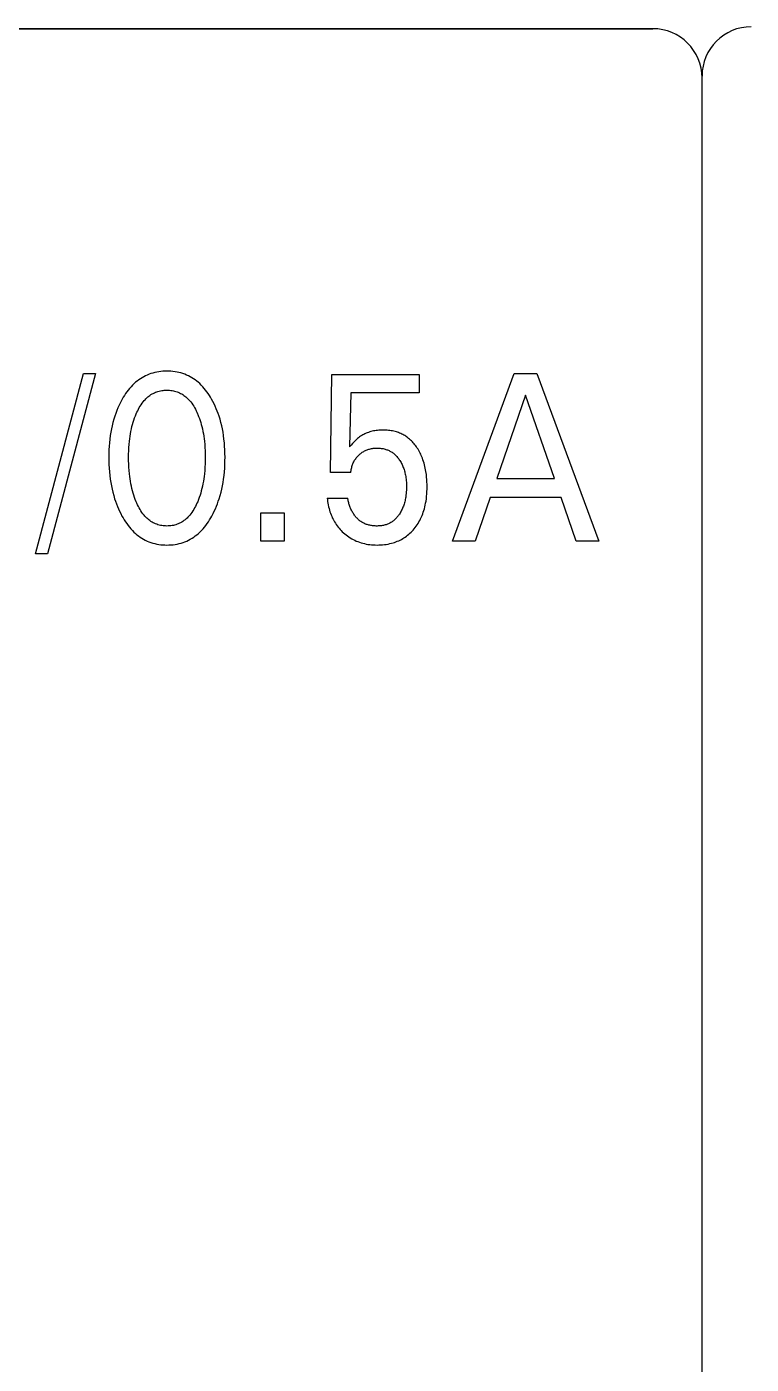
# Model space of a CAD drawing. Extents: x 10 to 879, y 6 to 221.
# Drawn here: x 735.36 to 740.74, y 183.72 to 193.64 of the extents above; entities that cross this region are included whole.
import ezdxf

# ---------------------------------------------------------------- set-up
doc = ezdxf.new("R2010")
doc.units = 0
doc.header["$LTSCALE"] = 5
doc.header["$MEASUREMENT"] = 0
doc.layers.get('0').update_dxf_attribs({"linetype": 'CONTINUOUS'})

msp = doc.modelspace()

# ---------------------------------------------------------------- linework, layer by layer
at = {"color": 7, "linetype": 'Continuous'}
for p, q in [((729.7795, 193.6239), (740.0092, 193.6239)), ((740.0092, 193.6239), (729.7795, 193.6239)), ((740.3743, 97.552), (740.3743, 193.2728)), ((740.3743, 133.2829), (740.3743, 193.2728)), ((740.3746, 97.5377), (740.3746, 193.2585)), ((740.3746, 133.2686), (740.3746, 193.2585)), ((736.3007, 191.0712), (736.2864, 191.0669)), ((736.3152, 191.075), (736.3007, 191.0712)), ((736.3299, 191.0781), (736.3152, 191.075)), ((736.3447, 191.0806), (736.3299, 191.0781)), ((736.3596, 191.0825), (736.3447, 191.0806)), ((736.3746, 191.0839), (736.3596, 191.0825)), ((736.3896, 191.0847), (736.3746, 191.0839)), ((736.4046, 191.085), (736.3896, 191.0847)), ((736.4197, 191.0847), (736.4046, 191.085)), ((736.4348, 191.0839), (736.4197, 191.0847)), ((736.4498, 191.0825), (736.4348, 191.0839)), ((736.4648, 191.0806), (736.4498, 191.0825)), ((736.4796, 191.0781), (736.4648, 191.0806)), ((736.4943, 191.075), (736.4796, 191.0781)), ((736.5088, 191.0713), (736.4943, 191.075)), ((736.5232, 191.0669), (736.5088, 191.0713)), ((735.4293, 189.731), (735.785, 191.0665)), ((735.8754, 191.0665), (735.5196, 189.731)), ((735.785, 191.0665), (735.8754, 191.0665)), ((736.1499, 190.9814), (736.1387, 190.9696)), ((736.1617, 190.9926), (736.1499, 190.9814)), ((736.1726, 191.0023), (736.1617, 190.9926)), ((736.1839, 191.0115), (736.1726, 191.0023)), ((736.1956, 191.0203), (736.1839, 191.0115)), ((736.2076, 191.0285), (736.1956, 191.0203)), ((736.22, 191.0363), (736.2076, 191.0285)), ((736.2327, 191.0436), (736.22, 191.0363)), ((736.2456, 191.0503), (736.2327, 191.0436)), ((736.2589, 191.0564), (736.2456, 191.0503)), ((736.2723, 191.0619), (736.2589, 191.0564)), ((736.2864, 191.0669), (736.2723, 191.0619)), ((736.5373, 191.0619), (736.5232, 191.0669)), ((736.5508, 191.0564), (736.5373, 191.0619)), ((736.564, 191.0503), (736.5508, 191.0564)), ((736.577, 191.0436), (736.564, 191.0503)), ((736.5897, 191.0363), (736.577, 191.0436)), ((736.602, 191.0286), (736.5897, 191.0363)), ((736.6141, 191.0203), (736.602, 191.0286)), ((736.6257, 191.0115), (736.6141, 191.0203)), ((736.6371, 191.0023), (736.6257, 191.0115)), ((736.648, 190.9926), (736.6371, 191.0023)), ((736.6597, 190.9814), (736.648, 190.9926)), ((736.6709, 190.9696), (736.6597, 190.9814)), ((737.6193, 190.3331), (737.6288, 191.0594)), ((737.6288, 191.0594), (738.2761, 191.0594)), ((738.2761, 191.0594), (738.2761, 190.9238)), ((738.5225, 189.8243), (738.9813, 191.0665)), ((738.9813, 191.0665), (739.1492, 191.0665)), ((739.1492, 191.0665), (739.608, 189.8243)), ((736.0697, 190.872), (736.0594, 190.8526)), ((736.0727, 190.8772), (736.0697, 190.872)), ((736.0809, 190.8912), (736.0727, 190.8772)), ((736.0894, 190.9051), (736.0809, 190.8912)), ((736.0984, 190.9186), (736.0894, 190.9051)), ((736.1078, 190.9319), (736.0984, 190.9186)), ((736.1177, 190.9449), (736.1078, 190.9319)), ((736.1279, 190.9574), (736.1177, 190.9449)), ((736.1387, 190.9696), (736.1279, 190.9574)), ((736.236, 190.8662), (736.2424, 190.8734)), ((736.2424, 190.8734), (736.2492, 190.8803)), ((736.2492, 190.8803), (736.2562, 190.887)), ((736.2562, 190.887), (736.2634, 190.8934)), ((736.2634, 190.8934), (736.2709, 190.8995)), ((736.2709, 190.8995), (736.2786, 190.9052)), ((736.2786, 190.9052), (736.2866, 190.9107)), ((736.2866, 190.9107), (736.2948, 190.9157)), ((736.2948, 190.9157), (736.3032, 190.9204)), ((736.3032, 190.9204), (736.3118, 190.9246)), ((736.3118, 190.9246), (736.3205, 190.9284)), ((736.3205, 190.9284), (736.3294, 190.9318)), ((736.3294, 190.9318), (736.3385, 190.9347)), ((736.3385, 190.9347), (736.3477, 190.9372)), ((736.3477, 190.9372), (736.357, 190.9394)), ((736.357, 190.9394), (736.3664, 190.9411)), ((736.3664, 190.9411), (736.3759, 190.9424)), ((736.3759, 190.9424), (736.3854, 190.9434)), ((736.3854, 190.9434), (736.395, 190.9439)), ((736.395, 190.9439), (736.4046, 190.9441)), ((736.4046, 190.9441), (736.4143, 190.9439)), ((736.4143, 190.9439), (736.4238, 190.9434)), ((736.4238, 190.9434), (736.4334, 190.9424)), ((736.4334, 190.9424), (736.4429, 190.9411)), ((736.4429, 190.9411), (736.4523, 190.9394)), ((736.4523, 190.9394), (736.4616, 190.9372)), ((736.4616, 190.9372), (736.4708, 190.9347)), ((736.4708, 190.9347), (736.4799, 190.9318)), ((736.4799, 190.9318), (736.4888, 190.9284)), ((736.4888, 190.9284), (736.4975, 190.9246)), ((736.4975, 190.9246), (736.5061, 190.9204)), ((736.5061, 190.9204), (736.5145, 190.9157)), ((736.5145, 190.9157), (736.5227, 190.9107)), ((736.5227, 190.9107), (736.5307, 190.9052)), ((736.5307, 190.9052), (736.5384, 190.8995)), ((736.5384, 190.8995), (736.5459, 190.8934)), ((736.5459, 190.8934), (736.5531, 190.887)), ((736.5531, 190.887), (736.5601, 190.8803)), ((736.5601, 190.8803), (736.5668, 190.8734)), ((736.5668, 190.8734), (736.5733, 190.8662)), ((736.6816, 190.9574), (736.6709, 190.9696)), ((736.6918, 190.9449), (736.6816, 190.9574)), ((736.7016, 190.9319), (736.6918, 190.9449)), ((736.711, 190.9186), (736.7016, 190.9319)), ((736.7199, 190.9051), (736.711, 190.9186)), ((736.7285, 190.8912), (736.7199, 190.9051)), ((736.7366, 190.8772), (736.7285, 190.8912)), ((736.746, 190.8599), (736.7366, 190.8772)), ((737.769, 190.9238), (737.7603, 190.5242)), ((738.2761, 190.9238), (737.769, 190.9238)), ((739.066, 190.9062), (738.8521, 190.2891)), ((739.2808, 190.2891), (739.066, 190.9062)), ((736.0247, 190.772), (736.0176, 190.7512)), ((736.0325, 190.7925), (736.0247, 190.772)), ((736.0408, 190.8128), (736.0325, 190.7925)), ((736.0498, 190.8328), (736.0408, 190.8128)), ((736.0594, 190.8526), (736.0498, 190.8328)), ((736.1772, 190.7689), (736.1824, 190.7805)), ((736.1824, 190.7805), (736.1878, 190.792)), ((736.1878, 190.792), (736.1936, 190.8033)), ((736.1936, 190.8033), (736.1996, 190.8144)), ((736.1996, 190.8144), (736.2061, 190.8253)), ((736.2061, 190.8253), (736.2129, 190.836)), ((736.2129, 190.836), (736.2202, 190.8464)), ((736.2202, 190.8464), (736.2278, 190.8565)), ((736.2278, 190.8565), (736.236, 190.8662)), ((736.5733, 190.8662), (736.5814, 190.8565)), ((736.5814, 190.8565), (736.5891, 190.8464)), ((736.5891, 190.8464), (736.5964, 190.836)), ((736.5964, 190.836), (736.6032, 190.8253)), ((736.6032, 190.8253), (736.6096, 190.8144)), ((736.6096, 190.8144), (736.6157, 190.8033)), ((736.6157, 190.8033), (736.6215, 190.792)), ((736.6215, 190.792), (736.6269, 190.7805)), ((736.6269, 190.7805), (736.632, 190.7689)), ((736.7549, 190.8423), (736.746, 190.8599)), ((736.7633, 190.8245), (736.7549, 190.8423)), ((736.7711, 190.8065), (736.7633, 190.8245)), ((736.7785, 190.7882), (736.7711, 190.8065)), ((736.7853, 190.7698), (736.7785, 190.7882)), ((735.9981, 190.6803), (735.9929, 190.6563)), ((736.0039, 190.7041), (735.9981, 190.6803)), ((736.0104, 190.7278), (736.0039, 190.7041)), ((736.0176, 190.7512), (736.0104, 190.7278)), ((736.1414, 190.6562), (736.1456, 190.6739)), ((736.1456, 190.6739), (736.1498, 190.6901)), ((736.1498, 190.6901), (736.1544, 190.7061)), ((736.1544, 190.7061), (736.1595, 190.722)), ((736.1595, 190.722), (736.165, 190.7378)), ((736.165, 190.7378), (736.1709, 190.7534)), ((736.1709, 190.7534), (736.1772, 190.7689)), ((736.632, 190.7689), (736.6338, 190.7648)), ((736.6338, 190.7648), (736.6397, 190.75)), ((736.6397, 190.75), (736.6453, 190.735)), ((736.6453, 190.735), (736.6505, 190.7199)), ((736.6505, 190.7199), (736.6553, 190.7047)), ((736.6553, 190.7047), (736.6597, 190.6894)), ((736.6597, 190.6894), (736.6637, 190.6739)), ((736.6637, 190.6739), (736.6679, 190.6562)), ((736.7916, 190.7512), (736.7853, 190.7698)), ((736.7989, 190.7278), (736.7916, 190.7512)), ((736.8054, 190.7041), (736.7989, 190.7278)), ((736.8112, 190.6803), (736.8054, 190.7041)), ((736.8164, 190.6563), (736.8112, 190.6803)), ((735.9811, 190.5814), (735.9784, 190.5547)), ((735.9846, 190.608), (735.9811, 190.5814)), ((735.9885, 190.6322), (735.9846, 190.608)), ((735.9929, 190.6563), (735.9885, 190.6322)), ((736.1265, 190.5662), (736.1287, 190.5843)), ((736.1287, 190.5843), (736.1313, 190.6024)), ((736.1313, 190.6024), (736.1342, 190.6204)), ((736.1342, 190.6204), (736.1376, 190.6383)), ((736.1376, 190.6383), (736.1414, 190.6562)), ((736.6679, 190.6562), (736.6717, 190.6383)), ((736.6717, 190.6383), (736.675, 190.6204)), ((736.675, 190.6204), (736.678, 190.6024)), ((736.678, 190.6024), (736.6806, 190.5843)), ((736.6806, 190.5843), (736.6827, 190.5662)), ((736.8208, 190.6322), (736.8164, 190.6563)), ((736.8247, 190.608), (736.8208, 190.6322)), ((736.8281, 190.5814), (736.8247, 190.608)), ((736.8309, 190.5547), (736.8281, 190.5814)), ((737.8104, 190.5777), (737.8015, 190.5692)), ((737.8197, 190.5858), (737.8104, 190.5777)), ((737.8269, 190.5916), (737.8197, 190.5858)), ((737.8342, 190.5971), (737.8269, 190.5916)), ((737.8418, 190.6023), (737.8342, 190.5971)), ((737.8495, 190.6073), (737.8418, 190.6023)), ((737.8574, 190.612), (737.8495, 190.6073)), ((737.8655, 190.6164), (737.8574, 190.612)), ((737.8738, 190.6205), (737.8655, 190.6164)), ((737.8824, 190.6244), (737.8738, 190.6205)), ((737.8912, 190.628), (737.8824, 190.6244)), ((737.9001, 190.6313), (737.8912, 190.628)), ((737.9091, 190.6343), (737.9001, 190.6313)), ((737.9182, 190.6369), (737.9091, 190.6343)), ((737.9274, 190.6393), (737.9182, 190.6369)), ((737.9366, 190.6414), (737.9274, 190.6393)), ((737.9467, 190.6433), (737.9366, 190.6414)), ((737.9569, 190.6449), (737.9467, 190.6433)), ((737.9671, 190.6461), (737.9569, 190.6449)), ((737.9774, 190.6471), (737.9671, 190.6461)), ((737.9877, 190.6478), (737.9774, 190.6471)), ((737.998, 190.6482), (737.9877, 190.6478)), ((738.0083, 190.6483), (737.998, 190.6482)), ((738.0183, 190.6482), (738.0083, 190.6483)), ((738.0284, 190.6478), (738.0183, 190.6482)), ((738.0384, 190.6472), (738.0284, 190.6478)), ((738.0484, 190.6462), (738.0384, 190.6472)), ((738.0584, 190.645), (738.0484, 190.6462)), ((738.0683, 190.6435), (738.0584, 190.645)), ((738.0782, 190.6417), (738.0683, 190.6435)), ((738.088, 190.6396), (738.0782, 190.6417)), ((738.0977, 190.6372), (738.088, 190.6396)), ((738.1073, 190.6344), (738.0977, 190.6372)), ((738.1154, 190.6318), (738.1073, 190.6344)), ((738.1233, 190.629), (738.1154, 190.6318)), ((738.1312, 190.6259), (738.1233, 190.629)), ((738.139, 190.6225), (738.1312, 190.6259)), ((738.1467, 190.619), (738.139, 190.6225)), ((738.1542, 190.6152), (738.1467, 190.619)), ((738.1616, 190.6111), (738.1542, 190.6152)), ((738.169, 190.6069), (738.1616, 190.6111)), ((738.1761, 190.6024), (738.169, 190.6069)), ((738.1831, 190.5977), (738.1761, 190.6024)), ((738.19, 190.5927), (738.1831, 190.5977)), ((738.1976, 190.5868), (738.19, 190.5927)), ((738.205, 190.5807), (738.1976, 190.5868)), ((738.2122, 190.5743), (738.205, 190.5807)), ((738.2192, 190.5676), (738.2122, 190.5743)), ((735.9748, 190.5012), (735.9739, 190.4744)), ((735.9763, 190.528), (735.9748, 190.5012)), ((735.9784, 190.5547), (735.9763, 190.528)), ((736.1204, 190.4699), (736.1212, 190.4941)), ((736.1212, 190.4941), (736.1224, 190.5182)), ((736.1224, 190.5182), (736.1242, 190.5422)), ((736.1242, 190.5422), (736.1265, 190.5662)), ((736.6827, 190.5662), (736.6851, 190.5422)), ((736.6851, 190.5422), (736.6869, 190.5182)), ((736.6869, 190.5182), (736.6881, 190.4941)), ((736.6881, 190.4941), (736.6888, 190.4699)), ((736.833, 190.528), (736.8309, 190.5547)), ((736.8345, 190.5012), (736.833, 190.528)), ((736.8354, 190.4744), (736.8345, 190.5012)), ((737.7709, 190.5365), (737.7603, 190.5242)), ((737.7817, 190.5486), (737.7709, 190.5365)), ((737.7915, 190.559), (737.7817, 190.5486)), ((737.8015, 190.5692), (737.7915, 190.559)), ((737.8382, 190.4713), (737.8434, 190.4754)), ((737.8434, 190.4754), (737.8487, 190.4794)), ((737.8487, 190.4794), (737.8542, 190.4832)), ((737.8542, 190.4832), (737.8598, 190.4868)), ((737.8598, 190.4868), (737.8655, 190.4902)), ((737.8655, 190.4902), (737.8713, 190.4934)), ((737.8713, 190.4934), (737.8773, 190.4963)), ((737.8773, 190.4963), (737.8833, 190.499)), ((737.8833, 190.499), (737.8895, 190.5015)), ((737.8895, 190.5015), (737.8957, 190.5038)), ((737.8957, 190.5038), (737.9021, 190.5058)), ((737.9021, 190.5058), (737.9084, 190.5076)), ((737.9084, 190.5076), (737.9149, 190.5092)), ((737.9149, 190.5092), (737.9218, 190.5106)), ((737.9218, 190.5106), (737.9287, 190.5118)), ((737.9287, 190.5118), (737.9357, 190.5128)), ((737.9357, 190.5128), (737.9427, 190.5135)), ((737.9427, 190.5135), (737.9498, 190.5141)), ((737.9498, 190.5141), (737.9568, 190.5144)), ((737.9568, 190.5144), (737.9639, 190.5145)), ((737.9639, 190.5145), (737.9713, 190.5144)), ((737.9713, 190.5144), (737.9788, 190.5141)), ((737.9788, 190.5141), (737.9862, 190.5135)), ((737.9862, 190.5135), (737.9936, 190.5127)), ((737.9936, 190.5127), (738.0009, 190.5117)), ((738.0009, 190.5117), (738.0082, 190.5104)), ((738.0082, 190.5104), (738.0155, 190.5088)), ((738.0155, 190.5088), (738.0227, 190.507)), ((738.0227, 190.507), (738.0298, 190.5049)), ((738.0298, 190.5049), (738.0357, 190.5029)), ((738.0357, 190.5029), (738.0415, 190.5007)), ((738.0415, 190.5007), (738.0473, 190.4983)), ((738.0473, 190.4983), (738.0529, 190.4957)), ((738.0529, 190.4957), (738.0585, 190.4929)), ((738.0585, 190.4929), (738.064, 190.4899)), ((738.064, 190.4899), (738.0694, 190.4868)), ((738.0694, 190.4868), (738.0746, 190.4834)), ((738.0746, 190.4834), (738.0797, 190.4799)), ((738.0797, 190.4799), (738.0847, 190.4761)), ((738.0847, 190.4761), (738.0903, 190.4716)), ((738.2259, 190.5607), (738.2192, 190.5676)), ((738.2324, 190.5536), (738.2259, 190.5607)), ((738.2387, 190.5463), (738.2324, 190.5536)), ((738.2448, 190.5388), (738.2387, 190.5463)), ((738.2507, 190.5311), (738.2448, 190.5388)), ((738.2563, 190.5233), (738.2507, 190.5311)), ((738.2622, 190.5146), (738.2563, 190.5233)), ((738.2678, 190.5057), (738.2622, 190.5146)), ((738.2731, 190.4967), (738.2678, 190.5057)), ((738.2782, 190.4875), (738.2731, 190.4967)), ((738.283, 190.4782), (738.2782, 190.4875)), ((738.2876, 190.4688), (738.283, 190.4782)), ((735.9739, 190.4744), (735.9736, 190.4476)), ((735.9736, 190.4476), (735.9739, 190.4203)), ((735.9739, 190.4203), (735.9747, 190.393)), ((735.9747, 190.393), (735.9762, 190.3658)), ((736.1202, 190.4458), (736.1204, 190.4699)), ((736.1204, 190.4213), (736.1202, 190.4458)), ((736.1211, 190.3969), (736.1204, 190.4213)), ((736.1223, 190.3724), (736.1211, 190.3969)), ((736.6882, 190.3969), (736.6869, 190.3724)), ((736.6889, 190.4213), (736.6882, 190.3969)), ((736.6888, 190.4699), (736.6891, 190.4458)), ((736.6891, 190.4458), (736.6889, 190.4213)), ((736.8331, 190.366), (736.8346, 190.3932)), ((736.8346, 190.3932), (736.8354, 190.4204)), ((736.8357, 190.4476), (736.8354, 190.4744)), ((736.8354, 190.4204), (736.8357, 190.4476)), ((737.7753, 190.3708), (737.7774, 190.3782)), ((737.7774, 190.3782), (737.7797, 190.3856)), ((737.7797, 190.3856), (737.782, 190.3923)), ((737.782, 190.3923), (737.7846, 190.3989)), ((737.7846, 190.3989), (737.7874, 190.4054)), ((737.7874, 190.4054), (737.7905, 190.4118)), ((737.7905, 190.4118), (737.7938, 190.418)), ((737.7938, 190.418), (737.7973, 190.4242)), ((737.7973, 190.4242), (737.8011, 190.4302)), ((737.8011, 190.4302), (737.805, 190.4359)), ((737.805, 190.4359), (737.8092, 190.4415)), ((737.8092, 190.4415), (737.8136, 190.4469)), ((737.8136, 190.4469), (737.8182, 190.4522)), ((737.8182, 190.4522), (737.823, 190.4573)), ((737.823, 190.4573), (737.828, 190.4622)), ((737.828, 190.4622), (737.8332, 190.4669)), ((737.8332, 190.4669), (737.8382, 190.4713)), ((738.0903, 190.4716), (738.0958, 190.4668)), ((738.0958, 190.4668), (738.101, 190.4618)), ((738.101, 190.4618), (738.1061, 190.4566)), ((738.1061, 190.4566), (738.111, 190.4512)), ((738.111, 190.4512), (738.1157, 190.4457)), ((738.1157, 190.4457), (738.1202, 190.44)), ((738.1202, 190.44), (738.1246, 190.4342)), ((738.1246, 190.4342), (738.1287, 190.4282)), ((738.1287, 190.4282), (738.1331, 190.4215)), ((738.1331, 190.4215), (738.1373, 190.4147)), ((738.1373, 190.4147), (738.1413, 190.4078)), ((738.1413, 190.4078), (738.1451, 190.4007)), ((738.1451, 190.4007), (738.1487, 190.3936)), ((738.1487, 190.3936), (738.1521, 190.3863)), ((738.1521, 190.3863), (738.1552, 190.379)), ((738.1552, 190.379), (738.1582, 190.3716)), ((738.2919, 190.4592), (738.2876, 190.4688)), ((738.296, 190.4496), (738.2919, 190.4592)), ((738.2999, 190.4398), (738.296, 190.4496)), ((738.3043, 190.4278), (738.2999, 190.4398)), ((738.3083, 190.4157), (738.3043, 190.4278)), ((738.312, 190.4034), (738.3083, 190.4157)), ((738.3154, 190.3911), (738.312, 190.4034)), ((738.3185, 190.3786), (738.3154, 190.3911)), ((738.3213, 190.3661), (738.3185, 190.3786)), ((735.9762, 190.3658), (735.9783, 190.3386)), ((735.9783, 190.3386), (735.981, 190.3115)), ((735.981, 190.3115), (735.9844, 190.2844)), ((735.9844, 190.2844), (735.9882, 190.2598)), ((736.1241, 190.348), (736.1223, 190.3724)), ((736.1264, 190.3236), (736.1241, 190.348)), ((736.1286, 190.3052), (736.1264, 190.3236)), ((736.1311, 190.2869), (736.1286, 190.3052)), ((736.134, 190.2686), (736.1311, 190.2869)), ((736.6781, 190.2869), (736.6752, 190.2686)), ((736.6807, 190.3052), (736.6781, 190.2869)), ((736.6828, 190.3236), (736.6807, 190.3052)), ((736.6852, 190.348), (736.6828, 190.3236)), ((736.6869, 190.3724), (736.6852, 190.348)), ((736.8211, 190.2602), (736.8248, 190.2848)), ((736.8248, 190.2848), (736.8283, 190.3118)), ((736.8283, 190.3118), (736.831, 190.3389)), ((736.831, 190.3389), (736.8331, 190.366)), ((737.769, 190.3331), (737.6193, 190.3331)), ((737.769, 190.3331), (737.7698, 190.3407)), ((737.7698, 190.3407), (737.7708, 190.3483)), ((737.7708, 190.3483), (737.7721, 190.3558)), ((737.7721, 190.3558), (737.7736, 190.3633)), ((737.7736, 190.3633), (737.7753, 190.3708)), ((738.1582, 190.3716), (738.1612, 190.3635)), ((738.1612, 190.3635), (738.1639, 190.3553)), ((738.1639, 190.3553), (738.1665, 190.347)), ((738.1665, 190.347), (738.1688, 190.3387)), ((738.1688, 190.3387), (738.1708, 190.3304)), ((738.1708, 190.3304), (738.1727, 190.3219)), ((738.1727, 190.3219), (738.1744, 190.3135)), ((738.1744, 190.3135), (738.1759, 190.305)), ((738.1759, 190.305), (738.1775, 190.2941)), ((738.1775, 190.2941), (738.1789, 190.2832)), ((738.1789, 190.2832), (738.18, 190.2723)), ((738.3238, 190.3536), (738.3213, 190.3661)), ((738.326, 190.341), (738.3238, 190.3536)), ((738.3293, 190.3182), (738.326, 190.341)), ((738.3313, 190.3), (738.3293, 190.3182)), ((738.3329, 190.2817), (738.3313, 190.3)), ((738.3339, 190.2634), (738.3329, 190.2817)), ((738.8521, 190.2891), (739.2808, 190.2891)), ((735.9882, 190.2598), (735.9926, 190.2353)), ((735.9926, 190.2353), (735.9977, 190.2109)), ((735.9977, 190.2109), (736.0034, 190.1867)), ((736.0034, 190.1867), (736.0098, 190.1627)), ((736.1373, 190.2504), (736.134, 190.2686)), ((736.1411, 190.2322), (736.1373, 190.2504)), ((736.1452, 190.2142), (736.1411, 190.2322)), ((736.1494, 190.1978), (736.1452, 190.2142)), ((736.154, 190.1814), (736.1494, 190.1978)), ((736.1589, 190.1652), (736.154, 190.1814)), ((736.6553, 190.1814), (736.6504, 190.1652)), ((736.6599, 190.1978), (736.6553, 190.1814)), ((736.6641, 190.2142), (736.6599, 190.1978)), ((736.6682, 190.2322), (736.6641, 190.2142)), ((736.6719, 190.2504), (736.6682, 190.2322)), ((736.6752, 190.2686), (736.6719, 190.2504)), ((736.7995, 190.1631), (736.8059, 190.1871)), ((736.8059, 190.1871), (736.8116, 190.2113)), ((736.8116, 190.2113), (736.8167, 190.2357)), ((736.8167, 190.2357), (736.8211, 190.2602)), ((738.1795, 190.1788), (738.1782, 190.1665)), ((738.1806, 190.1912), (738.1795, 190.1788)), ((738.18, 190.2723), (738.1808, 190.2613)), ((738.1813, 190.2035), (738.1806, 190.1912)), ((738.1808, 190.2613), (738.1814, 190.2503)), ((738.1817, 190.216), (738.1813, 190.2035)), ((738.1814, 190.2503), (738.1817, 190.2394)), ((738.1817, 190.2394), (738.1818, 190.2284)), ((738.1818, 190.2284), (738.1817, 190.216)), ((738.3329, 190.1743), (738.3339, 190.1917)), ((738.3346, 190.245), (738.3339, 190.2634)), ((738.3339, 190.1917), (738.3345, 190.2092)), ((738.3345, 190.2092), (738.3347, 190.2266)), ((738.3347, 190.2266), (738.3346, 190.245)), ((736.0098, 190.1627), (736.0169, 190.1389)), ((736.0169, 190.1389), (736.0232, 190.12)), ((736.0232, 190.12), (736.0299, 190.1013)), ((736.0299, 190.1013), (736.0371, 190.0828)), ((736.0371, 190.0828), (736.0448, 190.0645)), ((736.1643, 190.1492), (736.1589, 190.1652)), ((736.1702, 190.1332), (736.1643, 190.1492)), ((736.1765, 190.1174), (736.1702, 190.1332)), ((736.1816, 190.1055), (736.1765, 190.1174)), ((736.187, 190.0937), (736.1816, 190.1055)), ((736.1927, 190.0821), (736.187, 190.0937)), ((736.1988, 190.0707), (736.1927, 190.0821)), ((736.6166, 190.0821), (736.6105, 190.0707)), ((736.6223, 190.0937), (736.6166, 190.0821)), ((736.6277, 190.1055), (736.6223, 190.0937)), ((736.6328, 190.1174), (736.6277, 190.1055)), ((736.6391, 190.1332), (736.6328, 190.1174)), ((736.645, 190.1492), (736.6391, 190.1332)), ((736.6504, 190.1652), (736.645, 190.1492)), ((736.7645, 190.0647), (736.7722, 190.083)), ((736.7722, 190.083), (736.7794, 190.1016)), ((736.7794, 190.1016), (736.7861, 190.1203)), ((736.7861, 190.1203), (736.7923, 190.1393)), ((736.7923, 190.1393), (736.7995, 190.1631)), ((737.5939, 190.1439), (737.5952, 190.1311)), ((737.5939, 190.1439), (737.7468, 190.1439)), ((737.5952, 190.1311), (737.5969, 190.1184)), ((737.5969, 190.1184), (737.5989, 190.1056)), ((737.5989, 190.1056), (737.6013, 190.0929)), ((737.6013, 190.0929), (737.604, 190.0803)), ((737.604, 190.0803), (737.6071, 190.0677)), ((737.7476, 190.137), (737.7468, 190.1439)), ((737.7487, 190.1301), (737.7476, 190.137)), ((737.7499, 190.1232), (737.7487, 190.1301)), ((737.7514, 190.1163), (737.7499, 190.1232)), ((737.753, 190.1093), (737.7514, 190.1163)), ((737.7548, 190.1024), (737.753, 190.1093)), ((737.7569, 190.0954), (737.7548, 190.1024)), ((737.7591, 190.0885), (737.7569, 190.0954)), ((737.7616, 190.0816), (737.7591, 190.0885)), ((737.7642, 190.0748), (737.7616, 190.0816)), ((738.1586, 190.0836), (738.1557, 190.0761)), ((738.1615, 190.0918), (738.1586, 190.0836)), ((738.1642, 190.1001), (738.1615, 190.0918)), ((738.1667, 190.1085), (738.1642, 190.1001)), ((738.1689, 190.1169), (738.1667, 190.1085)), ((738.171, 190.1254), (738.1689, 190.1169)), ((738.1729, 190.1339), (738.171, 190.1254)), ((738.1745, 190.1425), (738.1729, 190.1339)), ((738.176, 190.1511), (738.1745, 190.1425)), ((738.1782, 190.1665), (738.176, 190.1511)), ((738.3147, 190.0653), (738.3182, 190.0785)), ((738.3182, 190.0785), (738.3213, 190.0918)), ((738.3213, 190.0918), (738.324, 190.1051)), ((738.324, 190.1051), (738.327, 190.1223)), ((738.327, 190.1223), (738.3294, 190.1396)), ((738.3294, 190.1396), (738.3314, 190.1569)), ((738.3314, 190.1569), (738.3329, 190.1743)), ((738.803, 190.1483), (738.6921, 189.8243)), ((739.3291, 190.1483), (738.803, 190.1483)), ((739.4416, 189.8243), (739.3291, 190.1483)), ((736.0448, 190.0645), (736.053, 190.0464)), ((736.053, 190.0464), (736.0618, 190.0285)), ((736.0618, 190.0285), (736.0711, 190.0109)), ((736.0711, 190.0109), (736.0792, 189.9964)), ((736.0792, 189.9964), (736.0878, 189.9822)), ((736.0878, 189.9822), (736.0968, 189.9682)), ((736.2053, 190.0594), (736.1988, 190.0707)), ((736.2121, 190.0484), (736.2053, 190.0594)), ((736.2194, 190.0377), (736.2121, 190.0484)), ((736.2271, 190.0273), (736.2194, 190.0377)), ((736.2353, 190.0172), (736.2271, 190.0273)), ((736.2417, 190.0098), (736.2353, 190.0172)), ((736.2485, 190.0027), (736.2417, 190.0098)), ((736.2555, 189.9959), (736.2485, 190.0027)), ((736.2627, 189.9893), (736.2555, 189.9959)), ((736.2702, 189.983), (736.2627, 189.9893)), ((736.278, 189.9771), (736.2702, 189.983)), ((736.5391, 189.983), (736.5313, 189.9771)), ((736.5466, 189.9893), (736.5391, 189.983)), ((736.5538, 189.9959), (736.5466, 189.9893)), ((736.5608, 190.0027), (736.5538, 189.9959)), ((736.5676, 190.0098), (736.5608, 190.0027)), ((736.574, 190.0172), (736.5676, 190.0098)), ((736.5822, 190.0273), (736.574, 190.0172)), ((736.5899, 190.0377), (736.5822, 190.0273)), ((736.5972, 190.0484), (736.5899, 190.0377)), ((736.604, 190.0594), (736.5972, 190.0484)), ((736.6105, 190.0707), (736.604, 190.0594)), ((736.7126, 189.9682), (736.7216, 189.9822)), ((736.7216, 189.9822), (736.7301, 189.9964)), ((736.7301, 189.9964), (736.7382, 190.0109)), ((736.7382, 190.0109), (736.7475, 190.0286)), ((736.7475, 190.0286), (736.7562, 190.0465)), ((736.7562, 190.0465), (736.7645, 190.0647)), ((737.1011, 189.8243), (737.1011, 190.0338)), ((737.1011, 190.0338), (737.2738, 190.0338)), ((737.2738, 190.0338), (737.2738, 189.8243)), ((737.6071, 190.0677), (737.6105, 190.0553)), ((737.6105, 190.0553), (737.6143, 190.0429)), ((737.6143, 190.0429), (737.6182, 190.0317)), ((737.6182, 190.0317), (737.6224, 190.0205)), ((737.6224, 190.0205), (737.6269, 190.0096)), ((737.6269, 190.0096), (737.6317, 189.9987)), ((737.6317, 189.9987), (737.6369, 189.9881)), ((737.6369, 189.9881), (737.6424, 189.9776)), ((737.767, 190.068), (737.7642, 190.0748)), ((737.77, 190.0612), (737.767, 190.068)), ((737.7732, 190.0546), (737.77, 190.0612)), ((737.7766, 190.048), (737.7732, 190.0546)), ((737.7802, 190.0415), (737.7766, 190.048)), ((737.7839, 190.0352), (737.7802, 190.0415)), ((737.7879, 190.0289), (737.7839, 190.0352)), ((737.7914, 190.0236), (737.7879, 190.0289)), ((737.7951, 190.0184), (737.7914, 190.0236)), ((737.7989, 190.0132), (737.7951, 190.0184)), ((737.8029, 190.0082), (737.7989, 190.0132)), ((737.807, 190.0034), (737.8029, 190.0082)), ((737.8112, 189.9986), (737.807, 190.0034)), ((737.8156, 189.994), (737.8112, 189.9986)), ((737.82, 189.9895), (737.8156, 189.994)), ((737.8246, 189.9852), (737.82, 189.9895)), ((737.8294, 189.9811), (737.8246, 189.9852)), ((737.8342, 189.9771), (737.8294, 189.9811)), ((738.0905, 189.9807), (738.0854, 189.9765)), ((738.0955, 189.9851), (738.0905, 189.9807)), ((738.1003, 189.9897), (738.0955, 189.9851)), ((738.1049, 189.9945), (738.1003, 189.9897)), ((738.1094, 189.9994), (738.1049, 189.9945)), ((738.1137, 190.0045), (738.1094, 189.9994)), ((738.1179, 190.0097), (738.1137, 190.0045)), ((738.1219, 190.015), (738.1179, 190.0097)), ((738.1258, 190.0204), (738.1219, 190.015)), ((738.1295, 190.0259), (738.1258, 190.0204)), ((738.1339, 190.0327), (738.1295, 190.0259)), ((738.138, 190.0397), (738.1339, 190.0327)), ((738.142, 190.0468), (738.138, 190.0397)), ((738.1457, 190.0539), (738.142, 190.0468)), ((738.1492, 190.0612), (738.1457, 190.0539)), ((738.1525, 190.0686), (738.1492, 190.0612)), ((738.1557, 190.0761), (738.1525, 190.0686)), ((738.2805, 189.9784), (738.2863, 189.9897)), ((738.2863, 189.9897), (738.2918, 190.0012)), ((738.2918, 190.0012), (738.2972, 190.0137)), ((738.2972, 190.0137), (738.3022, 190.0264)), ((738.3022, 190.0264), (738.3067, 190.0393)), ((738.3067, 190.0393), (738.3109, 190.0522)), ((738.3109, 190.0522), (738.3147, 190.0653)), ((736.0968, 189.9682), (736.1062, 189.9544)), ((736.1062, 189.9544), (736.116, 189.9411)), ((736.116, 189.9411), (736.1263, 189.9281)), ((736.1263, 189.9281), (736.1371, 189.9154)), ((736.1371, 189.9154), (736.1484, 189.9033)), ((736.1484, 189.9033), (736.1603, 189.8916)), ((736.1603, 189.8916), (736.1712, 189.8816)), ((736.1712, 189.8816), (736.1825, 189.8721)), ((736.286, 189.9715), (736.278, 189.9771)), ((736.2942, 189.9662), (736.286, 189.9715)), ((736.3027, 189.9614), (736.2942, 189.9662)), ((736.3113, 189.957), (736.3027, 189.9614)), ((736.3201, 189.9531), (736.3113, 189.957)), ((736.329, 189.9497), (736.3201, 189.9531)), ((736.3381, 189.9467), (736.329, 189.9497)), ((736.3473, 189.9441), (736.3381, 189.9467)), ((736.3567, 189.9419), (736.3473, 189.9441)), ((736.3662, 189.9401), (736.3567, 189.9419)), ((736.3757, 189.9387), (736.3662, 189.9401)), ((736.3853, 189.9377), (736.3757, 189.9387)), ((736.395, 189.9372), (736.3853, 189.9377)), ((736.4046, 189.937), (736.395, 189.9372)), ((736.4143, 189.9372), (736.4046, 189.937)), ((736.424, 189.9377), (736.4143, 189.9372)), ((736.4336, 189.9387), (736.424, 189.9377)), ((736.4431, 189.9401), (736.4336, 189.9387)), ((736.4526, 189.9419), (736.4431, 189.9401)), ((736.462, 189.9441), (736.4526, 189.9419)), ((736.4712, 189.9467), (736.462, 189.9441)), ((736.4803, 189.9497), (736.4712, 189.9467)), ((736.4892, 189.9531), (736.4803, 189.9497)), ((736.498, 189.957), (736.4892, 189.9531)), ((736.5066, 189.9614), (736.498, 189.957)), ((736.5151, 189.9662), (736.5066, 189.9614)), ((736.5233, 189.9715), (736.5151, 189.9662)), ((736.5313, 189.9771), (736.5233, 189.9715)), ((736.6271, 189.8721), (736.6385, 189.8816)), ((736.6385, 189.8816), (736.6494, 189.8916)), ((736.6494, 189.8916), (736.6612, 189.9033)), ((736.6612, 189.9033), (736.6724, 189.9154)), ((736.6724, 189.9154), (736.6832, 189.928)), ((736.6832, 189.928), (736.6935, 189.9411)), ((736.6935, 189.9411), (736.7033, 189.9545)), ((736.7033, 189.9545), (736.7126, 189.9682)), ((737.6424, 189.9776), (737.6483, 189.9673)), ((737.6483, 189.9673), (737.6545, 189.9572)), ((737.6545, 189.9572), (737.6609, 189.9476)), ((737.6609, 189.9476), (737.6676, 189.9382)), ((737.6676, 189.9382), (737.6747, 189.929)), ((737.6747, 189.929), (737.6821, 189.9201)), ((737.6821, 189.9201), (737.6897, 189.9113)), ((737.6897, 189.9113), (737.6977, 189.9029)), ((737.6977, 189.9029), (737.7059, 189.8947)), ((737.7059, 189.8947), (737.7143, 189.8868)), ((737.7143, 189.8868), (737.7238, 189.8785)), ((737.8392, 189.9733), (737.8342, 189.9771)), ((737.8443, 189.9697), (737.8392, 189.9733)), ((737.8495, 189.9662), (737.8443, 189.9697)), ((737.8548, 189.963), (737.8495, 189.9662)), ((737.8602, 189.96), (737.8548, 189.963)), ((737.8661, 189.957), (737.8602, 189.96)), ((737.8721, 189.9542), (737.8661, 189.957)), ((737.8783, 189.9516), (737.8721, 189.9542)), ((737.8845, 189.9493), (737.8783, 189.9516)), ((737.8908, 189.9472), (737.8845, 189.9493)), ((737.8972, 189.9453), (737.8908, 189.9472)), ((737.9037, 189.9436), (737.8972, 189.9453)), ((737.9103, 189.9422), (737.9037, 189.9436)), ((737.9169, 189.9409), (737.9103, 189.9422)), ((737.9235, 189.9398), (737.9169, 189.9409)), ((737.9302, 189.9389), (737.9235, 189.9398)), ((737.9369, 189.9381), (737.9302, 189.9389)), ((737.9437, 189.9376), (737.9369, 189.9381)), ((737.9504, 189.9372), (737.9437, 189.9376)), ((737.9572, 189.937), (737.9504, 189.9372)), ((737.9639, 189.937), (737.9572, 189.937)), ((737.9707, 189.9371), (737.9639, 189.937)), ((737.9775, 189.9374), (737.9707, 189.9371)), ((737.9842, 189.9378), (737.9775, 189.9374)), ((737.9909, 189.9385), (737.9842, 189.9378)), ((737.9976, 189.9394), (737.9909, 189.9385)), ((738.0042, 189.9404), (737.9976, 189.9394)), ((738.0108, 189.9417), (738.0042, 189.9404)), ((738.0173, 189.9432), (738.0108, 189.9417)), ((738.0238, 189.9449), (738.0173, 189.9432)), ((738.0302, 189.9469), (738.0238, 189.9449)), ((738.0361, 189.9489), (738.0302, 189.9469)), ((738.042, 189.9512), (738.0361, 189.9489)), ((738.0478, 189.9536), (738.042, 189.9512)), ((738.0535, 189.9563), (738.0478, 189.9536)), ((738.0591, 189.9592), (738.0535, 189.9563)), ((738.0646, 189.9623), (738.0591, 189.9592)), ((738.07, 189.9656), (738.0646, 189.9623)), ((738.0753, 189.969), (738.07, 189.9656)), ((738.0804, 189.9727), (738.0753, 189.969)), ((738.0854, 189.9765), (738.0804, 189.9727)), ((738.199, 189.8754), (738.2073, 189.8828)), ((738.2073, 189.8828), (738.2154, 189.8904)), ((738.2154, 189.8904), (738.2232, 189.8984)), ((738.2232, 189.8984), (738.2308, 189.9065)), ((738.2308, 189.9065), (738.2381, 189.915)), ((738.2381, 189.915), (738.2461, 189.9249)), ((738.2461, 189.9249), (738.2537, 189.9351)), ((738.2537, 189.9351), (738.261, 189.9456)), ((738.261, 189.9456), (738.2679, 189.9563)), ((738.2679, 189.9563), (738.2744, 189.9672)), ((738.2744, 189.9672), (738.2805, 189.9784)), ((736.1825, 189.8721), (736.1942, 189.8631)), ((736.1942, 189.8631), (736.2063, 189.8545)), ((736.2063, 189.8545), (736.2187, 189.8465)), ((736.2187, 189.8465), (736.2315, 189.839)), ((736.2315, 189.839), (736.2445, 189.832)), ((736.2445, 189.832), (736.2579, 189.8257)), ((736.2579, 189.8257), (736.2714, 189.82)), ((736.2714, 189.82), (736.2856, 189.8148)), ((736.2856, 189.8148), (736.3, 189.8103)), ((736.3, 189.8103), (736.3146, 189.8064)), ((736.3146, 189.8064), (736.3293, 189.8032)), ((736.3293, 189.8032), (736.3442, 189.8006)), ((736.3442, 189.8006), (736.3592, 189.7986)), ((736.3592, 189.7986), (736.3743, 189.7972)), ((736.3743, 189.7972), (736.3895, 189.7964)), ((736.3895, 189.7964), (736.4046, 189.7961)), ((736.4046, 189.7961), (736.4199, 189.7964)), ((736.4199, 189.7964), (736.435, 189.7972)), ((736.435, 189.7972), (736.4502, 189.7986)), ((736.4502, 189.7986), (736.4652, 189.8006)), ((736.4652, 189.8006), (736.4802, 189.8032)), ((736.4802, 189.8032), (736.4949, 189.8064)), ((736.4949, 189.8064), (736.5096, 189.8103)), ((736.5096, 189.8103), (736.524, 189.8148)), ((736.524, 189.8148), (736.5382, 189.82)), ((736.5382, 189.82), (736.5518, 189.8257)), ((736.5518, 189.8257), (736.5651, 189.832)), ((736.5651, 189.832), (736.5782, 189.839)), ((736.5782, 189.839), (736.5909, 189.8465)), ((736.5909, 189.8465), (736.6033, 189.8545)), ((736.6033, 189.8545), (736.6154, 189.8631)), ((736.6154, 189.8631), (736.6271, 189.8721)), ((737.2738, 189.8243), (737.1011, 189.8243)), ((737.7238, 189.8785), (737.7336, 189.8705)), ((737.7336, 189.8705), (737.7437, 189.8629)), ((737.7437, 189.8629), (737.754, 189.8557)), ((737.754, 189.8557), (737.7646, 189.8489)), ((737.7646, 189.8489), (737.7754, 189.8424)), ((737.7754, 189.8424), (737.7864, 189.8364)), ((737.7864, 189.8364), (737.7978, 189.8308)), ((737.7978, 189.8308), (737.8094, 189.8256)), ((737.8094, 189.8256), (737.8211, 189.8209)), ((737.8211, 189.8209), (737.8331, 189.8165)), ((737.8331, 189.8165), (737.8451, 189.8127)), ((737.8451, 189.8127), (737.8573, 189.8092)), ((737.8573, 189.8092), (737.8696, 189.8062)), ((737.8696, 189.8062), (737.8829, 189.8034)), ((737.8829, 189.8034), (737.8963, 189.8011)), ((737.8963, 189.8011), (737.9097, 189.7993)), ((737.9097, 189.7993), (737.9232, 189.7979)), ((737.9232, 189.7979), (737.9368, 189.7969)), ((737.9368, 189.7969), (737.9503, 189.7963)), ((737.9503, 189.7963), (737.9639, 189.7961)), ((737.9639, 189.7961), (737.9776, 189.7963)), ((737.9776, 189.7963), (737.9912, 189.7968)), ((737.9912, 189.7968), (738.0048, 189.7978)), ((738.0048, 189.7978), (738.0184, 189.7992)), ((738.0184, 189.7992), (738.0319, 189.801)), ((738.0319, 189.801), (738.0453, 189.8033)), ((738.0453, 189.8033), (738.0586, 189.8061)), ((738.0586, 189.8061), (738.0719, 189.8093)), ((738.0719, 189.8093), (738.0825, 189.8124)), ((738.0825, 189.8124), (738.0931, 189.8157)), ((738.0931, 189.8157), (738.1036, 189.8194)), ((738.1036, 189.8194), (738.1139, 189.8235)), ((738.1139, 189.8235), (738.1241, 189.8279)), ((738.1241, 189.8279), (738.1342, 189.8326)), ((738.1342, 189.8326), (738.1441, 189.8377)), ((738.1441, 189.8377), (738.1538, 189.8432)), ((738.1538, 189.8432), (738.1632, 189.8489)), ((738.1632, 189.8489), (738.1725, 189.8551)), ((738.1725, 189.8551), (738.1816, 189.8615)), ((738.1816, 189.8615), (738.1904, 189.8683)), ((738.1904, 189.8683), (738.199, 189.8754)), ((738.6921, 189.8243), (738.5225, 189.8243)), ((739.608, 189.8243), (739.4416, 189.8243)), ((735.5196, 189.731), (735.4293, 189.731))]:
    msp.add_line(p, q, dxfattribs=at)
for centre, start, end in [((740.0092, 193.2585), 0, 90), ((740.0092, 193.2585), 0, 90), ((740.7397, 193.2728), 90, 180), ((740.7397, 193.2728), 90, 180)]:
    msp.add_arc(centre, 0.3653, start, end, dxfattribs=at)

doc.saveas('drawing.dxf')
